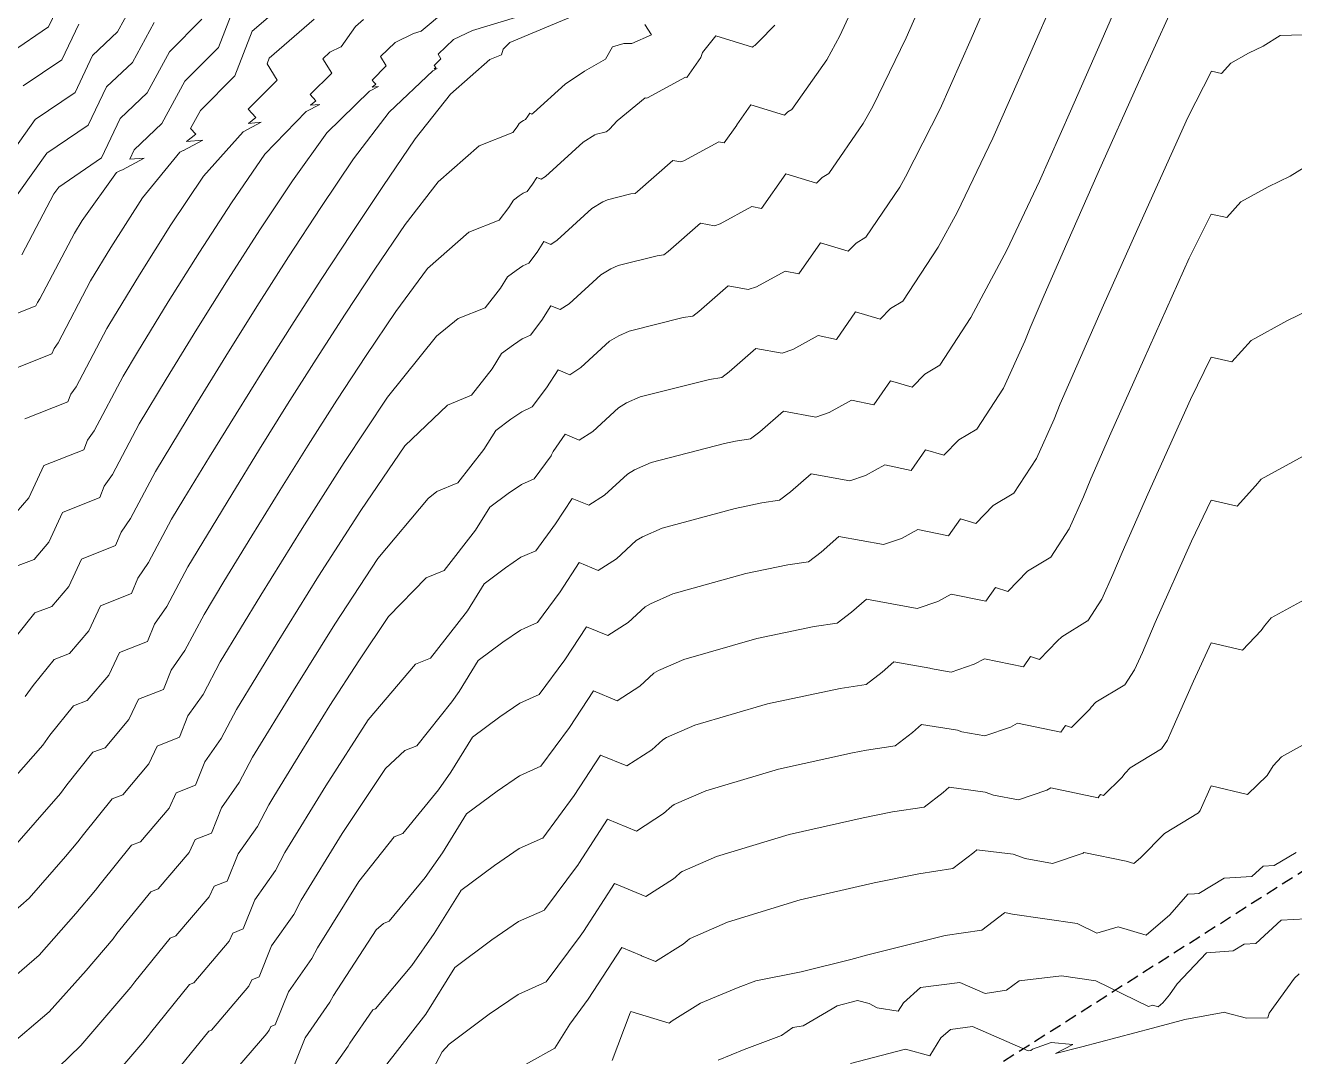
# Model space of a CAD drawing. Header units: metres. Extents: x 5688 to 19740, y -52 to 3406.
# Drawn here: x 6784.2 to 7113.7, y 2206.3 to 2474 of the extents above; entities that cross this region are included whole.
import ezdxf

# ---------------------------------------------------------------- set-up
doc = ezdxf.new("R2010")
doc.units = ezdxf.units.M
doc.linetypes.add('HIDDEN', pattern=[9.525, 6.35, -3.175])
doc.layers.add('Contours', color=7, linetype='Continuous')
doc.layers.add('LINES', color=7, linetype='Continuous')

# ---------------------------------------------------------------- blocks, each defined once
blk = doc.blocks.new('CONTOURS-CG')
at = {"layer": 'Contours', "color": 253, "lineweight": 9, "true_color": 0xa1a3a5}
for points, elevation in [([(30594.53, 1026.32), (30605.58, 1035.64), (30615.17, 1046.38), (30622.2, 1054.67), (30623.15, 1055.98), (30631.94, 1066.87), (30633.87, 1067.6), (30641.88, 1077.01), (30643.45, 1080.4), (30647.67, 1082.07), (30647.67, 1082.07), (30650.28, 1088.62), (30654.93, 1095.23), (30658.37, 1101.76), (30668.96, 1119.13), (30679.75, 1136.36), (30690.89, 1153.33), (30703.96, 1168.98), (30706.2, 1170.78), (30711.68, 1172.98), (30718.46, 1181.68), (30721.51, 1186.6), (30721.54, 1186.63), (30725.44, 1189.54), (30728.27, 1191.48), (30731.01, 1192.7), (30734.66, 1197.63), (30737.69, 1202.31), (30740.74, 1201.04), (30743.63, 1202.91), (30751.08, 1209.75), (30751.08, 1209.75), (30753.44, 1211.16), (30756.18, 1212.36), (30770.2, 1215.91), (30772.7, 1216.28), (30774.23, 1217.45), (30781.87, 1224.13), (30787.1, 1223.19), (30789.22, 1223.92), (30796.65, 1227.99), (30800.25, 1227.24), (30805.88, 1235.31), (30805.88, 1235.31), (30813.04, 1233.11), (30815.14, 1235.26), (30817.59, 1236.74), (30817.6, 1236.75), (30826.42, 1249.78), (30827.89, 1252.46), (30836.91, 1270.13), (30844.98, 1288.23), (30852.88, 1306.41)], 1429.5), ([(30589.46, 1055.65), (30600.32, 1065.15), (30609.82, 1075.99), (30613.04, 1079.8), (30614.45, 1081.75), (30621.91, 1090.99), (30624.66, 1092.04), (30631.47, 1100.04), (30633.62, 1104.67), (30639.39, 1106.95), (30639.39, 1106.95), (30641.59, 1112.48), (30645.52, 1118.06), (30649.96, 1126.5), (30660.54, 1143.87), (30671.23, 1161.17), (30682.16, 1178.3), (30693.39, 1195.21), (30706.17, 1211.06), (30711.73, 1215.63), (30718.8, 1218.47), (30722.77, 1223.56), (30724.57, 1226.46), (30726.85, 1228.16), (30728.51, 1229.3), (30730.11, 1230.01), (30732.25, 1232.89), (30734.02, 1235.63), (30735.81, 1234.89), (30737.49, 1235.98), (30746.48, 1244.23), (30746.48, 1244.23), (30749.31, 1245.93), (30750.5, 1246.45), (30756.6, 1247.99), (30757.69, 1248.16), (30758.36, 1248.67), (30767.51, 1256.67), (30769.55, 1256.3), (30770.38, 1256.58), (30779.41, 1261.53), (30780.82, 1261.24), (30784.1, 1265.88), (30784.14, 1265.98), (30787.72, 1271.11), (30787.72, 1271.11), (30796.48, 1268.43), (30797.36, 1269.32), (30798.39, 1269.95), (30807.45, 1282.83), (30810.89, 1289.02), (30819.18, 1307.03)], 1428.5), ([(30793.98, 1291.8), (30789.83, 1287.55), (30788.79, 1286.54), (30788.59, 1286.42), (30788.58, 1286.42), (30788.47, 1286.35), (30788.2, 1286.08), (30778.64, 1289.01), (30778.63, 1289.01), (30775.16, 1284.73), (30774.73, 1283.42), (30771.11, 1278.24), (30770.78, 1278.3), (30760.96, 1272.92), (30760.78, 1272.86), (30760.34, 1272.94), (30753.01, 1266.97), (30751.08, 1264.85), (30750.42, 1264.27), (30750.19, 1264.09), (30749.81, 1264.04), (30747.67, 1263.5), (30747.25, 1263.31), (30744.18, 1261.46), (30734.43, 1252.52), (30733.34, 1251.82), (30732.19, 1252.29), (30731.04, 1250.53), (30729.66, 1248.67), (30728.63, 1248.21), (30727.56, 1247.47), (30726.09, 1246.37), (30724.92, 1244.5), (30722.36, 1241.22), (30714.49, 1238.06), (30714.49, 1238.06), (30703.81, 1228.62), (30695.56, 1217.51), (30687.84, 1206.03), (30680.25, 1194.45), (30672.79, 1182.79), (30665.44, 1171.05), (30658.17, 1159.25), (30650.95, 1147.42), (30645.76, 1138.87), (30640.81, 1129.47), (30640.81, 1129.47), (30637.25, 1124.41), (30637.25, 1124.41), (30635.25, 1119.39), (30628.71, 1116.81), (30626.27, 1111.55), (30620.06, 1104.25), (30616.9, 1103.05), (30616.9, 1103.05), (30610.1, 1094.63), (30608.46, 1092.37), (30595.3, 1077.33)], 1428), ([(30760.21, 1291.97), (30761.95, 1289.29), (30756.88, 1287.06), (30754.79, 1287.08), (30751.86, 1286.18), (30750.05, 1282.99), (30744.52, 1279.86), (30739.5, 1276.52), (30731.36, 1269.06), (30731.36, 1269.06), (30730.87, 1268.74), (30730.35, 1268.96), (30729.83, 1268.16), (30729.21, 1267.32), (30728.75, 1267.11), (30728.26, 1266.78), (30727.6, 1266.29), (30727.08, 1265.45), (30725.92, 1263.97), (30717.25, 1260.48), (30717.25, 1260.48), (30706.57, 1251.16), (30698, 1240.06), (30690.14, 1228.46), (30682.44, 1216.82), (30674.89, 1205.15), (30667.47, 1193.44), (30660.17, 1181.73), (30652.97, 1170.01), (30641.55, 1151.24), (30636.1, 1140.89), (30636.1, 1140.89), (30632.9, 1136.34), (30632.9, 1136.34), (30631.1, 1131.83), (30623.79, 1128.94), (30621.06, 1123.06), (30615.45, 1116.47), (30611.88, 1115.11), (30611.88, 1115.11), (30605.75, 1107.52), (30603.88, 1104.94), (30590.67, 1089.94)], 1427.5), ([(30743.61, 1295.02), (30725.18, 1287.3), (30723.4, 1285.55), (30722.98, 1284.1), (30722.98, 1284.1), (30720.02, 1282.91), (30709.79, 1273.88), (30700.63, 1262.3), (30692.18, 1249.93), (30684.02, 1237.75), (30676.14, 1225.75), (30668.54, 1213.95), (30661.19, 1202.35), (30654.09, 1190.96), (30647.21, 1179.8), (30640.55, 1168.87), (30637.35, 1163.6), (30631.39, 1152.3), (30631.39, 1152.3), (30628.56, 1148.28), (30628.56, 1148.27), (30626.96, 1144.28), (30618.88, 1141.07), (30615.86, 1134.58), (30610.85, 1128.69), (30606.86, 1127.17), (30606.86, 1127.17), (30601.4, 1120.4), (30599.29, 1117.5)], 1427), ([(30726.68, 1293.77), (30715.51, 1290.39), (30710.57, 1288.08), (30706.54, 1284.26), (30707.26, 1283.1), (30705.52, 1281.34), (30705.52, 1281.34), (30705.97, 1280.83), (30705.53, 1280.47), (30706.31, 1280.54), (30705.19, 1279.96), (30693.87, 1269.24), (30684.6, 1257.09), (30676.07, 1244.45), (30667.7, 1231.68), (30659.48, 1218.81), (30651.39, 1205.85), (30643.39, 1192.83), (30633.14, 1175.97), (30626.69, 1163.72), (30626.69, 1163.72), (30624.21, 1160.21), (30624.21, 1160.2), (30622.82, 1156.72), (30613.96, 1153.21), (30610.65, 1146.09), (30606.24, 1140.9), (30601.85, 1139.23), (30601.85, 1139.23), (30597.05, 1133.29)], 1426.5), ([(30708.43, 1295.56), (30702.15, 1290.22), (30700.16, 1289.62), (30695.4, 1287.3), (30691.58, 1283.67), (30693.08, 1281.24), (30689.43, 1277.56), (30689.43, 1277.56), (30689.89, 1277.05), (30690.38, 1276.5), (30690.38, 1276.5), (30689.45, 1275.76), (30691.08, 1275.9), (30688.76, 1274.68), (30677.63, 1263.83), (30668.75, 1251.41), (30660.3, 1238.7), (30652.04, 1225.86), (30643.94, 1212.91), (30635.95, 1199.88), (30628.94, 1188.34), (30621.98, 1175.13), (30621.98, 1175.13), (30619.87, 1172.14), (30619.87, 1172.13), (30618.68, 1169.16), (30609.05, 1165.34), (30605.45, 1157.6), (30601.64, 1153.12), (30596.83, 1151.29)], 1426), ([(30687.19, 1293.3), (30685.08, 1291.44), (30681.34, 1286.22), (30681.33, 1286.22), (30678.42, 1284.8), (30676.61, 1283.09), (30678.91, 1279.39), (30673.35, 1273.79), (30673.35, 1273.79), (30674.79, 1272.17), (30674.79, 1272.17), (30673.38, 1271.05), (30675.86, 1271.25), (30672.32, 1269.4), (30661.52, 1258.32), (30652.93, 1245.71), (30644.6, 1232.91), (30636.49, 1219.97), (30628.51, 1206.93), (30624.73, 1200.71), (30617.27, 1186.55), (30617.27, 1186.55), (30615.53, 1184.07), (30615.52, 1184.06), (30614.54, 1181.6), (30604.13, 1177.48), (30600.25, 1169.11), (30597.03, 1165.34)], 1425.5), ([(30674.38, 1293.41), (30662.72, 1283.28), (30662.72, 1283.28), (30662.12, 1281.74), (30664.73, 1277.54), (30657.27, 1270.02), (30657.27, 1270.01), (30659.2, 1267.84), (30659.2, 1267.84), (30657.31, 1266.33), (30660.64, 1266.61), (30655.89, 1264.12), (30645.63, 1252.66), (30637.18, 1239.95), (30629.04, 1227.03), (30621.07, 1213.98), (30620.52, 1213.08), (30612.56, 1197.96), (30612.56, 1197.96), (30611.18, 1196), (30611.18, 1195.99), (30610.4, 1194.04), (30599.21, 1189.61)], 1425), ([(30669.6, 1300.07), (30658.29, 1290.24), (30658.29, 1290.24), (30653.8, 1278.69), (30644.83, 1269.68), (30642.28, 1265.01), (30643.62, 1263.51), (30641.23, 1261.62), (30645.42, 1261.97), (30640.4, 1259.31), (30640.35, 1259.3), (30639.46, 1258.83), (30629.79, 1246.97), (30621.59, 1234.09), (30616.32, 1225.44), (30607.86, 1209.38), (30607.86, 1209.38), (30606.83, 1207.92), (30606.25, 1206.48), (30594.3, 1201.75)], 1424.5), ([(30653.86, 1297.21), (30649.5, 1286.02), (30640.81, 1277.28), (30634.8, 1266.25), (30634.8, 1266.25), (30627.61, 1259.43), (30627.6, 1259.43), (30626.46, 1257.01), (30630.2, 1257.32), (30624.57, 1254.26), (30624.09, 1254.12), (30623.02, 1253.55), (30614.14, 1241.14), (30612.11, 1237.81), (30603.15, 1220.79), (30603.15, 1220.79), (30602.49, 1219.85), (30602.11, 1218.92), (30589.38, 1213.88)], 1424), ([(30645.21, 1293.34), (30636.8, 1284.88), (30630.98, 1274.21), (30630.98, 1274.21), (30624.01, 1267.6), (30624.01, 1267.6), (30619.15, 1257.34), (30619.15, 1257.34), (30608.03, 1249.79), (30606.77, 1248.02), (30598.44, 1232.21)], 1423.5), ([(30632.78, 1292.48), (30627.16, 1282.16), (30627.16, 1282.16), (30620.42, 1275.77), (30620.42, 1275.77), (30615.72, 1265.85), (30615.72, 1265.85), (30604.96, 1258.55), (30594.08, 1243.26)], 1423), ([(30628.77, 1300.08), (30623.33, 1290.11), (30623.33, 1290.11), (30616.82, 1283.94), (30616.82, 1283.94), (30612.28, 1274.36), (30612.28, 1274.35), (30601.9, 1267.31), (30591.38, 1252.54)], 1422.5), ([(30613.23, 1292.11), (30608.85, 1282.86), (30608.85, 1282.86), (30598.83, 1276.06)], 1422), ([(30609.64, 1300.28), (30605.42, 1291.37), (30605.42, 1291.37), (30595.76, 1284.82)], 1421.5), ([(30867.81, 1301.64), (30859.26, 1282.03), (30850.58, 1262.49), (30841.3, 1243.21), (30836.4, 1234.18), (30827.2, 1220.15), (30824.02, 1218.23), (30821.32, 1215.46), (30814.96, 1217.41), (30814.96, 1217.41), (30809.96, 1210.25), (30805.27, 1211.22), (30798.64, 1207.58), (30795.87, 1206.63), (30789.05, 1207.86), (30789.04, 1207.86), (30782.16, 1201.85), (30780.2, 1200.34), (30776.99, 1199.86), (30759.02, 1195.32), (30755.5, 1193.78), (30753.39, 1192.51), (30746.69, 1186.37), (30743.21, 1184.12), (30739.53, 1185.65), (30736.39, 1181.12), (30736.02, 1180.24), (30735.87, 1180), (30731.46, 1174.05), (30728.16, 1172.58), (30724.73, 1170.23), (30720.02, 1166.72), (30716.3, 1160.73), (30708.11, 1150.23), (30703.44, 1148.36), (30703.43, 1148.35), (30693.66, 1138.29), (30685.94, 1126.81), (30678.44, 1115.17), (30671.12, 1103.41), (30663.9, 1091.58), (30662.58, 1089.4), (30659.64, 1083.81), (30659.64, 1083.81), (30654.63, 1076.69), (30654.63, 1076.69), (30651.81, 1069.63), (30648.37, 1068.27), (30647.08, 1065.5), (30638.48, 1055.39), (30636.96, 1054.81), (30636.96, 1054.81), (30627.78, 1043.45), (30627.5, 1043.09), (30626.78, 1042.1), (30613.74, 1026.94), (30599.41, 1013.04)], 1430), ([(30592, 1040.98), (30602.95, 1050.4), (30612.49, 1061.18), (30617.62, 1067.23), (30618.8, 1068.86), (30626.93, 1078.93), (30629.27, 1079.82), (30636.68, 1088.53), (30638.54, 1092.54), (30643.53, 1094.51), (30643.53, 1094.51), (30645.94, 1100.55), (30650.22, 1106.64), (30654.17, 1114.13), (30664.75, 1131.5), (30675.48, 1148.77), (30686.5, 1165.83), (30697.9, 1182.63), (30708.96, 1193.21), (30715.24, 1195.73), (30720.61, 1202.62), (30723.05, 1206.55), (30726.14, 1208.85), (30728.39, 1210.39), (30728.96, 1210.64), (30730.55, 1211.35), (30730.56, 1211.36), (30733.45, 1215.26), (30735.86, 1218.97), (30738.27, 1217.97), (30740.56, 1219.44), (30748.78, 1226.99), (30748.78, 1226.99), (30751.37, 1228.55), (30753.34, 1229.41), (30763.4, 1231.95), (30765.19, 1232.22), (30766.29, 1233.06), (30774.69, 1240.4), (30778.32, 1239.74), (30779.8, 1240.25), (30788.03, 1244.76), (30790.53, 1244.24), (30796.8, 1253.21), (30796.8, 1253.21), (30804.76, 1250.77), (30806.25, 1252.29), (30807.99, 1253.35), (30816.94, 1266.3), (30819.39, 1270.74), (30828.09, 1288.56), (30836.03, 1306.72)], 1429), ([(30620.5, 1016.8), (30629.87, 1027.76), (30631.36, 1029.53), (30631.85, 1030.21), (30641.98, 1042.75), (30643.08, 1043.17), (30652.29, 1053.99), (30653.28, 1056.13), (30655.95, 1057.19), (30655.95, 1057.19), (30658.97, 1064.76), (30664.35, 1072.39), (30666.79, 1077.03), (30677.41, 1094.37), (30688.4, 1111.45), (30700.67, 1125.93), (30704.55, 1127.49), (30713.59, 1138.99), (30714.15, 1139.79), (30718.49, 1146.78), (30718.51, 1146.8), (30724.02, 1150.92), (30728.04, 1153.67), (30729.04, 1154.12), (30731.88, 1155.37), (30731.91, 1155.39), (30737.07, 1162.36), (30741.36, 1168.98), (30745.68, 1167.2), (30749.76, 1169.83), (30755.69, 1175.27), (30755.69, 1175.27), (30757.56, 1176.4), (30761.85, 1178.28), (30780.9, 1183.24), (30783.79, 1183.82), (30787.7, 1184.41), (30790.1, 1186.24), (30796.22, 1191.59), (30804.64, 1190.07), (30808.06, 1191.25), (30813.9, 1194.44), (30819.67, 1193.25), (30824.04, 1199.51), (30824.04, 1199.51), (30829.6, 1197.8), (30832.91, 1201.19), (30836.8, 1203.54), (30836.8, 1203.55), (30844.9, 1215.9), (30854.26, 1233.41), (30862.67, 1251.36), (30870.73, 1269.46), (30878.7, 1287.61), (30886.59, 1305.79)], 1430.5), ([(30636.2, 1017.32), (30646.99, 1030.69), (30647.69, 1030.95), (30657.4, 1042.33), (30657.49, 1042.48), (30658.2, 1044), (30660.1, 1044.75), (30660.1, 1044.75), (30663.32, 1052.83), (30669.05, 1060.98), (30670.99, 1064.66), (30681.65, 1081.97), (30692.91, 1098.87), (30697.91, 1103.5), (30700.99, 1104.74), (30710.12, 1116.17), (30712, 1118.85), (30716.98, 1126.87), (30716.99, 1126.89), (30723.32, 1131.61), (30727.92, 1134.76), (30729.07, 1135.28), (30732.34, 1136.72), (30732.36, 1136.74), (30738.28, 1144.73), (30743.2, 1152.32), (30748.15, 1150.27), (30752.83, 1153.29), (30757.99, 1158.03), (30757.99, 1158.03), (30759.62, 1159.01), (30764.69, 1161.23), (30783.7, 1166.37), (30790.59, 1167.78), (30795.21, 1168.47), (30798.03, 1170.64), (30803.39, 1175.32), (30813.42, 1173.52), (30817.49, 1174.91), (30822.52, 1177.67), (30829.38, 1176.25), (30833.13, 1181.6), (30833.13, 1181.6), (30837.88, 1180.15), (30841.8, 1184.16), (30846.4, 1186.94), (30846.41, 1186.95), (30853.4, 1197.61), (30858.89, 1209.77), (30860.26, 1213.27), (30863.88, 1221.74), (30869.79, 1235.18), (30877.97, 1253.57), (30888.45, 1276.92), (30900.8, 1304.19)], 1431), ([(30652.29, 1018.74), (30662.1, 1030.04), (30662.7, 1030.96), (30663.12, 1031.87), (30664.24, 1032.31), (30664.24, 1032.31), (30667.66, 1040.9), (30673.76, 1049.56), (30675.2, 1052.29), (30685.94, 1069.55), (30695.14, 1081.08), (30697.43, 1081.99), (30706.65, 1093.35), (30709.84, 1097.91), (30715.46, 1106.96), (30715.48, 1106.97), (30722.61, 1112.3), (30727.8, 1115.85), (30732.79, 1118.07), (30732.81, 1118.09), (30739.49, 1127.1), (30745.04, 1135.66), (30750.62, 1133.35), (30755.89, 1136.75), (30760.3, 1140.8), (30760.3, 1140.8), (30761.69, 1141.63), (30767.53, 1144.19), (30786.49, 1149.48), (30797.38, 1151.74), (30802.71, 1152.53), (30805.97, 1155.03), (30810.57, 1159.05), (30822.19, 1156.96), (30826.91, 1158.58), (30831.14, 1160.9), (30839.1, 1159.25), (30842.21, 1163.7), (30842.21, 1163.7), (30846.16, 1162.49), (30850.69, 1167.13), (30856.01, 1170.34), (30856.01, 1170.35), (30861.9, 1179.33), (30866.52, 1189.57), (30868.1, 1193.54), (30872.37, 1203.4), (30879.34, 1219.16), (30889.02, 1240.8), (30901.22, 1267.81), (30907.33, 1279.89), (30909.95, 1279.28), (30912.38, 1281.99), (30917, 1284.53), (30920.8, 1286.35), (30920.8, 1286.36), (30925.2, 1289.1), (30934.04, 1289.39)], 1431.5), ([(30668.38, 1019.87), (30672.01, 1028.97), (30678.47, 1038.15), (30679.4, 1039.92), (30690.45, 1056.97), (30692.38, 1058.65), (30693.87, 1059.25), (30703.17, 1070.54), (30707.69, 1076.97), (30713.95, 1087.04), (30713.96, 1087.06), (30721.9, 1092.99), (30727.68, 1096.95), (30733.24, 1099.42), (30733.26, 1099.43), (30740.69, 1109.47), (30746.87, 1119), (30753.08, 1116.42), (30758.96, 1120.22), (30762.6, 1123.56), (30762.6, 1123.56), (30763.75, 1124.25), (30770.36, 1127.14), (30789.3, 1132.56), (30804.18, 1135.69), (30810.21, 1136.6), (30813.9, 1139.43), (30817.75, 1142.79), (30830.96, 1140.4), (30836.33, 1142.24), (30839.76, 1144.13), (30848.81, 1142.25), (30851.29, 1145.8), (30851.29, 1145.8), (30854.44, 1144.84), (30859.58, 1150.1), (30865.61, 1153.74), (30865.61, 1153.75), (30870.4, 1161.05), (30874.16, 1169.37), (30876.05, 1174.02), (30881.24, 1185.92), (30889.78, 1205.06), (30901.61, 1231.31), (30907.32, 1242.78), (30911.31, 1241.85), (30915.01, 1245.97), (30922.04, 1249.84), (30927.82, 1252.61), (30927.82, 1252.62), (30931.44, 1254.88)], 1432), ([(30676.35, 1017.04), (30683.18, 1026.73), (30683.61, 1027.55), (30689.62, 1036.23), (30690.3, 1036.5), (30699.69, 1047.74), (30705.53, 1056.02), (30712.43, 1067.13), (30712.44, 1067.14), (30721.2, 1073.68), (30727.56, 1078.04), (30733.69, 1080.76), (30733.7, 1080.78), (30741.9, 1091.83), (30748.71, 1102.34), (30755.55, 1099.5), (30762.03, 1103.68), (30764.9, 1106.32), (30764.9, 1106.32), (30765.81, 1106.86), (30773.2, 1110.1), (30792.11, 1115.63), (30810.98, 1119.65), (30817.72, 1120.66), (30821.84, 1123.82), (30824.92, 1126.52), (30834.22, 1124.87), (30834.37, 1124.81), (30839.74, 1123.85), (30845.75, 1125.91), (30848.39, 1127.35), (30858.52, 1125.25), (30860.37, 1127.9), (30860.37, 1127.9), (30862.72, 1127.18), (30867.38, 1131.96), (30867.39, 1131.96), (30868.47, 1133.07), (30875.21, 1137.15), (30875.22, 1137.15), (30878.9, 1142.77), (30881.79, 1149.17), (30884.17, 1154.9), (30890.87, 1170.05), (30901.91, 1194.61), (30907.31, 1205.66), (30912.66, 1204.42), (30917.64, 1209.95), (30927.08, 1215.14), (30934.84, 1218.87)], 1432.5), ([(30689.24, 1016.95), (30703.38, 1035.08), (30710.92, 1047.22), (30710.93, 1047.23), (30720.49, 1054.37), (30727.44, 1059.13), (30734.14, 1062.11), (30734.15, 1062.12), (30742.97, 1074.01), (30743.1, 1074.2), (30750.54, 1085.67), (30758.02, 1082.58), (30765.09, 1087.14), (30767.2, 1089.08), (30767.21, 1089.08), (30767.87, 1089.48), (30776.04, 1093.06), (30794.92, 1098.69), (30814.16, 1102.88), (30817.77, 1103.61), (30825.22, 1104.72), (30829.77, 1108.21), (30832.1, 1110.25), (30841.43, 1108.78), (30842.57, 1108.36), (30848.51, 1107.29), (30855.17, 1109.57), (30857.01, 1110.58), (30868.23, 1108.26), (30869.45, 1110), (30869.45, 1110), (30871, 1109.53), (30875.75, 1114.22), (30876.16, 1114.81), (30877.35, 1116.03), (30884.82, 1120.55), (30884.82, 1120.55), (30887.4, 1124.48), (30889.43, 1128.97), (30892.73, 1136.71), (30902.2, 1157.89), (30907.31, 1168.55), (30914.02, 1166.99), (30918.75, 1172.24), (30918.77, 1172.27), (30920.27, 1173.93), (30932.12, 1180.45)], 1433), ([(30704.51, 1019.42), (30707.61, 1025.31), (30709.41, 1027.31), (30719.78, 1035.06), (30727.33, 1040.22), (30734.59, 1043.46), (30734.6, 1043.47), (30743.45, 1055.33), (30744.31, 1056.57), (30752.38, 1069.01), (30760.49, 1065.65), (30767.64, 1070.2), (30768.16, 1070.6), (30769.51, 1071.84), (30769.51, 1071.84), (30769.94, 1072.1), (30778.87, 1076.01), (30797.73, 1081.73), (30816.95, 1086.02), (30824.57, 1087.56), (30832.73, 1088.79), (30837.71, 1092.61), (30839.28, 1093.98), (30848.64, 1092.68), (30850.76, 1091.91), (30857.28, 1090.73), (30864.59, 1093.24), (30865.63, 1093.81), (30877.95, 1091.26), (30878.23, 1091.66), (30878.53, 1092.1), (30878.53, 1092.1), (30879.28, 1091.87), (30884.11, 1096.48), (30884.93, 1097.66), (30886.24, 1099), (30894.42, 1103.95), (30894.42, 1103.95), (30895.9, 1106.2), (30897.06, 1108.77), (30902.66, 1121.5), (30907.3, 1131.44), (30915.38, 1129.56), (30920.3, 1134.64), (30921.1, 1135.92), (30922.89, 1137.92), (30937.16, 1145.76)], 1433.5), ([(30723.19, 1018.59), (30736.86, 1026.25), (30740.72, 1032.46), (30745.52, 1038.93), (30754.22, 1052.35), (30759.31, 1050.27), (30759.37, 1050.21), (30762.96, 1048.73), (30770.14, 1053.23), (30771.23, 1054.07), (30771.81, 1054.6), (30772, 1054.71), (30781.71, 1058.97), (30800.55, 1064.77), (30819.75, 1069.15), (30831.37, 1071.52), (30840.23, 1072.85), (30845.64, 1077), (30846.45, 1077.71), (30855.84, 1076.58), (30858.96, 1075.46), (30866.06, 1074.17), (30874.01, 1076.91), (30874.25, 1077.04), (30874.25, 1077.04), (30885.18, 1074.77), (30887.22, 1074.16), (30888.93, 1075.62), (30895.12, 1081.96), (30895.13, 1081.97), (30904.02, 1087.35), (30904.03, 1087.35), (30904.4, 1087.92), (30907.29, 1094.32), (30916.74, 1092.13), (30921.83, 1097.06), (30923.42, 1099.56), (30925.52, 1101.9), (30940.66, 1110.27)], 1434), ([(30929.34, 1077.08), (30923.61, 1073.65), (30923.6, 1073.64), (30920.76, 1073.5), (30920.76, 1073.5), (30917.83, 1070.78), (30910.68, 1070.38), (30904.05, 1066.42), (30902.99, 1066.35), (30901.21, 1066.22), (30901.21, 1066.21), (30896.57, 1060.9), (30890.36, 1055.57), (30883.12, 1057.76), (30877.61, 1056.14), (30877.61, 1056.14), (30872.48, 1058.61), (30855.7, 1061.07), (30853.63, 1061.44), (30853.58, 1061.4), (30847.73, 1056.91), (30838.17, 1055.48), (30818.16, 1050.51), (30813.69, 1049.29), (30800.86, 1046.05), (30789.04, 1043.71), (30789.03, 1043.7), (30784.46, 1041.99), (30774.65, 1037.93), (30767.3, 1033.31), (30766.52, 1032.73), (30756.55, 1035.76), (30756.4, 1035.45), (30751.72, 1023.07)], 1434.5), ([(30931.82, 1059.83), (30925.44, 1059.51), (30925.44, 1059.51), (30918.85, 1053.4), (30915.81, 1053.23), (30912.98, 1051.54), (30906.03, 1051.02), (30906.03, 1051.02), (30898.45, 1042.92), (30896.47, 1040.07), (30894.69, 1038.02), (30893.49, 1036.99), (30892.09, 1037.42), (30891.02, 1037.1), (30877.32, 1043.72), (30868.42, 1045.02), (30857.39, 1043.77), (30854.1, 1041.29), (30848.61, 1040.43), (30842.01, 1043.29), (30831.77, 1041.96), (30827.35, 1038.04), (30825.99, 1035.83), (30820.54, 1036.75), (30818.45, 1037.81), (30815.45, 1038.6), (30810.21, 1037.26), (30808.89, 1036.44), (30801.36, 1032.02), (30798.69, 1031.57), (30798.69, 1031.57), (30795.68, 1029.55), (30786.04, 1025.94), (30779.28, 1023.14)], 1435), ([(30930.12, 1045.51), (30928.92, 1044.41), (30922.34, 1035.3), (30921.98, 1034.14), (30916.43, 1034), (30911.15, 1035.44), (30910.87, 1035.58), (30900.41, 1033.7), (30899.5, 1033.46), (30892.07, 1031.47), (30873.67, 1026.6), (30866.9, 1024.84), (30871.36, 1027.18), (30865.7, 1027.76), (30860.9, 1026), (30860.46, 1025.67), (30859.74, 1025.56), (30845.3, 1031.83), (30839.58, 1031.09), (30837.11, 1028.9), (30834.26, 1024.28), (30827.91, 1025.95), (30813.67, 1022.31)], 1435.5)]:
    blk.add_lwpolyline(points, dxfattribs=dict(at, elevation=elevation))

msp = doc.modelspace()

# ---------------------------------------------------------------- linework, layer by layer
at = {"layer": 'LINES', "color": 251, "linetype": 'HIDDEN', "ltscale": 0.5, "true_color": 0x636466}
msp.add_lwpolyline([(6660.304, 1965.033), (7235.706, 2330.612)], dxfattribs=at)

# ---------------------------------------------------------------- block references
at = {"layer": 'Contours', "color": 215, "linetype": 'Continuous', "true_color": 0xa953a0}
msp.add_blockref('CONTOURS-CG', (-23815.222, 1182.208), dxfattribs=at)

doc.saveas('drawing.dxf')
